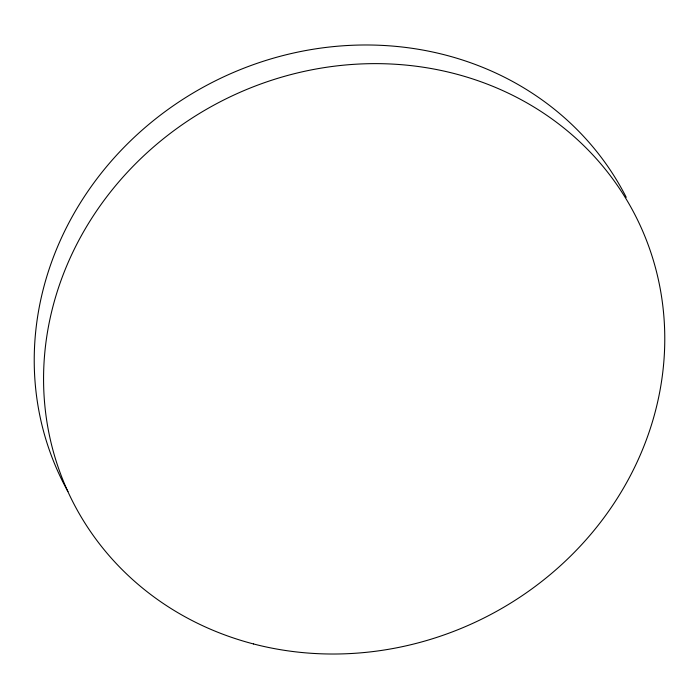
<?xml version="1.0" encoding="UTF-8"?>
<svg xmlns="http://www.w3.org/2000/svg" width="699" height="699" viewBox="0 0 699 699"><rect width="100%" height="100%" fill="white"/><g stroke="black" fill="none" stroke-linecap="round" stroke-linejoin="round"><path stroke-width="1.05" d="M67.952 491.546A315.59 289.849 -26.6 0 1 208.713 84.256A315.59 289.849 -26.6 0 1 626.243 197.336M253.554 643.962A315.59 289.849 -26.6 0 0 658.965 282.422A315.59 289.849 -26.6 0 0 149.997 150.093A315.59 289.849 -26.6 0 0 253.554 643.962"/></g></svg>
